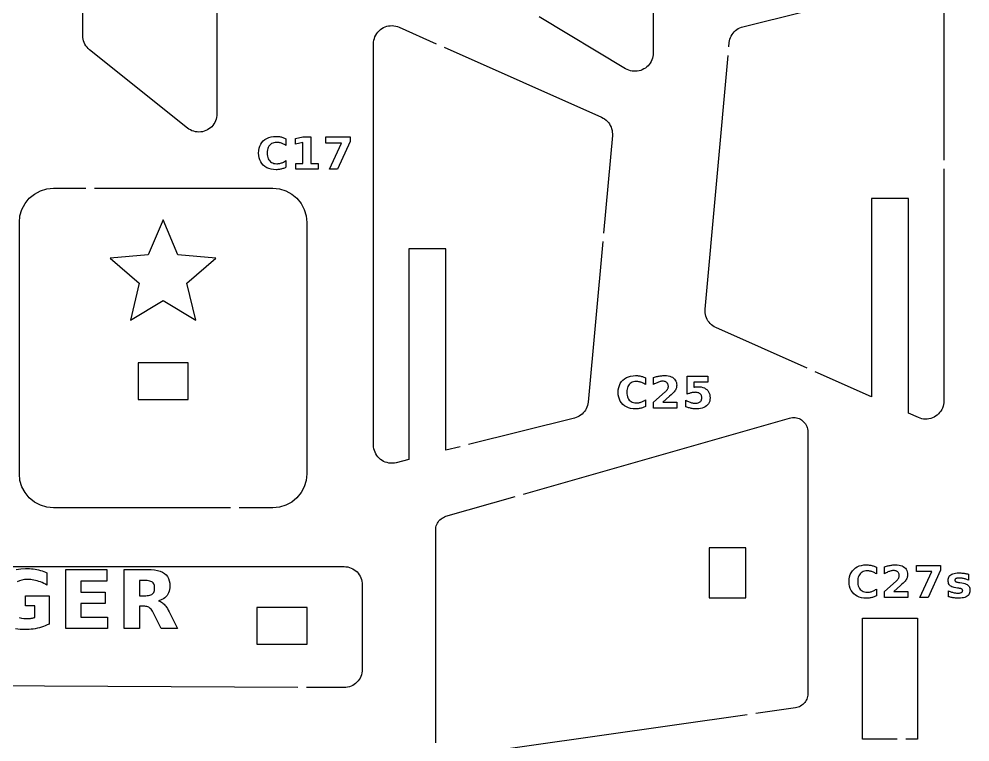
# Model space of a CAD drawing. Header units: millimetres. Extents: x 0 to 300, y 5 to 290.
# Drawn here: x 221.1 to 293, y 195.2 to 249.9 of the extents above; entities that cross this region are included whole.
import ezdxf

# ---------------------------------------------------------------- set-up
doc = ezdxf.new("R2010")
doc.units = ezdxf.units.MM
doc.layers.add('CUT', color=1, linetype='CONTINUOUS')
doc.layers.add('ENGRAVE', color=5, linetype='CONTINUOUS')

msp = doc.modelspace()

# ---------------------------------------------------------------- linework, layer by layer
at = {"layer": 'CUT', "color": 1}
for points in [[(269.075, 268.5226), (269.075, 247.2942), (269.0688, 247.1643), (269.0498, 247.0337), (269.0185, 246.9056), (268.975, 246.7811), (268.9198, 246.6613), (268.8534, 246.5473), (268.7763, 246.4403), (268.6894, 246.3411), (268.5933, 246.2507), (268.489, 246.1699), (268.3775, 246.0994), (268.2597, 246.04), (268.1368, 245.9922), (268.0099, 245.9563), (267.8801, 245.9328), (267.7486, 245.9218), (267.6167, 245.9235), (267.4856, 245.9378), (267.3564, 245.9646), (267.2304, 246.0036), (267.1088, 246.0546), (266.9941, 246.1161), (260.4572, 250.0382)], [(236.075, 258.5959), (236.075, 242.703), (236.0685, 242.5708), (236.049, 242.438), (236.0165, 242.3078), (235.9716, 242.1813), (235.9145, 242.0599), (235.8458, 241.9446), (235.7663, 241.8365), (235.6765, 241.7367), (235.5775, 241.6461), (235.4702, 241.5656), (235.3554, 241.496), (235.2345, 241.4378), (235.1084, 241.3918), (234.9785, 241.3582), (234.8459, 241.3375), (234.7119, 241.3298), (234.5778, 241.3352), (234.4449, 241.3536), (234.3144, 241.3849), (234.1876, 241.4288), (234.0657, 241.4848), (233.9497, 241.5524), (233.8425, 241.63), (226.4396, 247.5523), (226.3385, 247.6417), (226.2456, 247.7422), (226.163, 247.8514), (226.0918, 247.9682), (226.0325, 248.0915), (225.9858, 248.2202), (225.9521, 248.3528), (225.9317, 248.4881), (225.925, 248.6229), (225.925, 251.47)], [(274.8129, 247.7698), (274.8419, 248.089), (274.8596, 248.2166), (274.8898, 248.3437), (274.9319, 248.4673), (274.9855, 248.5864), (275.0502, 248.6998), (275.1254, 248.8066), (275.2103, 248.9058), (275.3043, 248.9965), (275.4065, 249.0779), (275.5159, 249.1492), (275.6316, 249.2098), (275.7525, 249.2591), (275.8759, 249.2963), (289.3683, 252.6694)], [(291.075, 251.3369), (291.075, 239.2015)], [(254.4699, 217.5402), (253.395, 217.2714), (253.395, 232.495), (250.605, 232.495), (250.605, 216.5739), (249.6317, 216.3306), (249.4975, 216.3042), (249.3594, 216.2912), (249.2208, 216.2922), (249.0829, 216.3072), (248.9473, 216.3359), (248.8152, 216.3782), (248.6881, 216.4336), (248.5672, 216.5014), (248.4537, 216.5812), (248.3489, 216.6719), (248.2537, 216.7727), (248.1692, 216.8826), (248.0961, 217.0005), (248.0353, 217.1251), (247.9874, 217.2552), (247.9528, 217.3895), (247.9319, 217.5265), (247.925, 217.6631), (247.925, 248.0015), (247.9317, 248.1361), (247.952, 248.2713), (247.9857, 248.4038), (248.0323, 248.5323), (248.0914, 248.6555), (248.1625, 248.7723), (248.2449, 248.8814), (248.3376, 248.9818), (248.4399, 249.0725), (248.5507, 249.1526), (248.6689, 249.2213), (248.7933, 249.2779), (248.9227, 249.3219), (249.0559, 249.3529), (249.1914, 249.3704), (249.3281, 249.3744), (249.4644, 249.3648), (249.5992, 249.3418), (249.731, 249.3054), (249.8567, 249.2569), (252.6709, 248.0061)], [(253.2649, 247.7421), (265.1811, 242.446), (265.2969, 242.3878), (265.4082, 242.3178), (265.5123, 242.2374), (265.6082, 242.1475), (265.6951, 242.0489), (265.7722, 241.9424), (265.8387, 241.8291), (265.8942, 241.7099), (265.938, 241.5859), (265.9697, 241.4584), (265.9892, 241.3284), (265.9961, 241.1971), (265.9905, 241.0676), (265.3202, 233.6934)], [(280.7415, 223.4772), (273.8189, 226.554), (273.7031, 226.6122), (273.5918, 226.6822), (273.4877, 226.7626), (273.3918, 226.8525), (273.3049, 226.9511), (273.2278, 227.0576), (273.1613, 227.1709), (273.1058, 227.2901), (273.062, 227.4141), (273.0303, 227.5416), (273.0108, 227.6716), (273.0039, 227.8029), (273.0095, 227.9324), (274.754, 247.1224)], [(291.075, 238.5515), (291.075, 220.9985), (291.0683, 220.8639), (291.048, 220.7287), (291.0143, 220.5962), (290.9677, 220.4677), (290.9086, 220.3445), (290.8375, 220.2277), (290.7551, 220.1186), (290.6624, 220.0182), (290.5601, 219.9275), (290.4493, 219.8474), (290.3311, 219.7787), (290.2067, 219.7221), (290.0773, 219.6781), (289.9441, 219.6471), (289.8086, 219.6296), (289.6719, 219.6256), (289.5356, 219.6352), (289.4008, 219.6582), (289.269, 219.6946), (289.1433, 219.7431), (288.395, 220.0757), (288.395, 236.295), (285.605, 236.295), (285.605, 221.3157), (281.3355, 223.2133)], [(237.109, 212.925), (223.6963, 212.925), (223.1976, 212.9741), (222.7145, 213.1207), (222.2692, 213.3587), (221.8789, 213.6789), (221.5587, 214.0692), (221.3207, 214.5145), (221.1741, 214.9976), (221.125, 215.4963), (221.125, 234.5037), (221.1741, 235.0024), (221.3207, 235.4855), (221.5587, 235.9308), (221.8789, 236.3211), (222.2692, 236.6413), (222.7145, 236.8793), (223.1976, 237.0259), (223.6963, 237.075), (226.1633, 237.075)], [(226.8133, 237.075), (240.3037, 237.075), (240.8024, 237.0259), (241.2855, 236.8793), (241.7308, 236.6413), (242.1211, 236.3211), (242.4413, 235.9308), (242.6793, 235.4855), (242.8259, 235.0024), (242.875, 234.5037), (242.875, 215.4963), (242.8259, 214.9976), (242.6793, 214.5145), (242.4413, 214.0692), (242.1211, 213.6789), (241.7308, 213.3587), (241.2855, 213.1207), (240.8024, 212.9741), (240.3037, 212.925), (237.759, 212.925)], [(265.2613, 233.0461), (264.1581, 220.911), (264.1404, 220.7834), (264.1102, 220.6563), (264.0681, 220.5327), (264.0145, 220.4136), (263.9498, 220.3002), (263.8746, 220.1934), (263.7897, 220.0942), (263.6957, 220.0035), (263.5935, 219.9221), (263.4841, 219.8508), (263.3684, 219.7902), (263.2475, 219.7409), (263.1241, 219.7037), (255.1005, 217.6978)], [(259.2754, 213.9567), (279.4064, 219.7084), (279.5065, 219.7318), (279.6102, 219.7456), (279.7147, 219.7493), (279.8191, 219.7427), (279.9223, 219.7261), (280.0235, 219.6995), (280.1216, 219.6633), (280.2157, 219.6176), (280.3049, 219.563), (280.3884, 219.5001), (280.4654, 219.4293), (280.5351, 219.3513), (280.597, 219.267), (280.6503, 219.177), (280.6947, 219.0823), (280.7296, 218.9837), (280.7548, 218.8822), (280.77, 218.7787), (280.775, 218.6761), (280.775, 198.8655), (280.7702, 198.765), (280.7556, 198.6637), (280.7315, 198.5642), (280.698, 198.4675), (280.6554, 198.3744), (280.6042, 198.2857), (280.5448, 198.2024), (280.4777, 198.125), (280.4036, 198.0544), (280.3231, 197.9912), (280.2369, 197.9359), (280.1459, 197.889), (280.0508, 197.8511), (279.9526, 197.8223), (279.8538, 197.8034), (276.8408, 197.3729)], [(252.625, 195.1511), (252.625, 211.2476), (252.6302, 211.3524), (252.6461, 211.4581), (252.6724, 211.5616), (252.7088, 211.6621), (252.755, 211.7584), (252.8106, 211.8497), (252.8749, 211.935), (252.9474, 212.0135), (253.0273, 212.0844), (253.1139, 212.147), (253.2063, 212.2007), (253.3035, 212.245), (253.4029, 212.2788), (258.6504, 213.7781)], [(216.709, 208.475), (245.7018, 208.475), (245.8348, 208.4685), (245.9683, 208.4487), (246.0992, 208.4159), (246.2262, 208.3704), (246.3482, 208.3127), (246.464, 208.2433), (246.5723, 208.163), (246.6723, 208.0723), (246.763, 207.9723), (246.8433, 207.864), (246.9127, 207.7482), (246.9704, 207.6262), (247.0159, 207.4992), (247.0487, 207.3683), (247.0685, 207.2348), (247.075, 207.1018), (247.075, 200.7048), (247.0684, 200.5715), (247.0485, 200.4376), (247.0155, 200.3063), (246.9697, 200.1788), (246.9117, 200.0565), (246.8419, 199.9405), (246.761, 199.832), (246.6698, 199.7319), (246.5693, 199.6412), (246.4603, 199.5609), (246.3439, 199.4917), (246.2213, 199.4343), (246.0937, 199.3892), (245.9622, 199.3568), (245.8282, 199.3376), (245.6948, 199.3317), (242.8526, 199.3463)], [(287.55, 195.425), (284.925, 195.425), (284.925, 204.575), (289.075, 204.575), (289.075, 195.425), (288.2, 195.425)], [(242.2026, 199.3496), (170.2911, 199.7184)], [(276.1974, 197.281), (253.8502, 194.0885)]]:
    msp.add_lwpolyline(points, dxfattribs=at)
for points in [[(233.895, 221.105), (233.895, 223.895), (230.105, 223.895), (230.105, 221.105), (233.895, 221.105)], [(276.095, 209.895), (273.305, 209.895), (273.305, 206.105), (276.095, 206.105), (276.095, 209.895)], [(239.105, 202.605), (242.895, 202.605), (242.895, 205.395), (239.105, 205.395), (239.105, 202.605)]]:
    msp.add_lwpolyline(points, close=True, dxfattribs=at)
at = {"layer": 'ENGRAVE', "color": 5}
for points in [[(241.2364, 238.635), (241.1776, 238.6088), (241.1181, 238.5851), (241.0577, 238.5638), (240.9966, 238.5449), (240.9346, 238.5285), (240.8717, 238.5146), (240.808, 238.5032), (240.7433, 238.4943), (240.6778, 238.488), (240.6113, 238.4842), (240.544, 238.4829), (240.3486, 238.4924), (240.1673, 238.5207), (239.9999, 238.5678), (239.8466, 238.6338), (239.7073, 238.7186), (239.582, 238.8223), (239.4736, 238.9421), (239.3849, 239.0754), (239.3159, 239.2221), (239.2666, 239.3822), (239.2371, 239.5557), (239.2272, 239.7427), (239.2371, 239.9302), (239.2666, 240.1041), (239.3159, 240.2646), (239.3849, 240.4115), (239.4736, 240.5449), (239.582, 240.6648), (239.7073, 240.7684), (239.8466, 240.8533), (239.9999, 240.9193), (240.1673, 240.9664), (240.3486, 240.9947), (240.544, 241.0041), (240.6113, 241.0028), (240.6778, 240.999), (240.7433, 240.9927), (240.808, 240.9839), (240.8717, 240.9725), (240.9346, 240.9585), (240.9966, 240.9421), (241.0577, 240.9233), (241.1181, 240.902), (241.1776, 240.8782), (241.2364, 240.8521), (241.2943, 240.8234), (241.2943, 240.3205), (241.2364, 240.3584), (241.1787, 240.3927), (241.1213, 240.4235), (241.0642, 240.4507), (241.0074, 240.4745), (240.9509, 240.4947), (240.8939, 240.5116), (240.836, 240.5254), (240.7771, 240.5362), (240.7172, 240.5439), (240.6563, 240.5485), (240.5944, 240.55), (240.4866, 240.544), (240.3868, 240.5261), (240.2949, 240.4963), (240.211, 240.4545), (240.1351, 240.4008), (240.0671, 240.3352), (240.0084, 240.259), (239.9604, 240.1738), (239.923, 240.0796), (239.8963, 239.9764), (239.8803, 239.8641), (239.875, 239.7427), (239.8803, 239.6219), (239.8963, 239.51), (239.923, 239.407), (239.9604, 239.313), (240.0084, 239.228), (240.0671, 239.1519), (240.1351, 239.0862), (240.211, 239.0325), (240.2949, 238.9908), (240.3868, 238.9609), (240.4866, 238.943), (240.5944, 238.9371), (240.6563, 238.9386), (240.7172, 238.9432), (240.7771, 238.9509), (240.836, 238.9616), (240.8939, 238.9755), (240.9509, 238.9924), (241.0074, 239.0126), (241.0642, 239.0363), (241.1213, 239.0636), (241.1787, 239.0944), (241.2364, 239.1287), (241.2943, 239.1665), (241.2943, 238.6636), (241.2364, 238.635)], [(242.5848, 240.5337), (242.0168, 240.4165), (242.0168, 240.843), (242.5816, 240.9602), (243.1773, 240.9602), (243.1773, 238.9631), (243.7307, 238.9631), (243.7307, 238.5301), (242.0315, 238.5301), (242.0315, 238.9631), (242.5848, 238.9631), (242.5848, 240.5337)], [(246.1475, 240.607), (245.2003, 238.5301), (244.5899, 238.5301), (245.4867, 240.4996), (244.3165, 240.4996), (244.3165, 240.9602), (246.1475, 240.9602), (246.1475, 240.607)], [(232, 234.7), (230.8832, 232.0371), (228.0056, 231.7979), (230.193, 229.9129), (229.5313, 227.1021), (232, 228.6), (234.4687, 227.1021), (233.807, 229.9129), (235.9944, 231.7979), (233.1168, 232.0371), (232, 234.7)], [(268.3836, 220.5256), (268.3241, 220.5018), (268.2637, 220.4805), (268.2026, 220.4617), (268.1406, 220.4453), (268.0777, 220.4313), (268.014, 220.42), (267.9493, 220.4111), (267.8838, 220.4048), (267.8173, 220.401), (267.75, 220.3997), (267.5546, 220.4091), (267.3733, 220.4374), (267.2059, 220.4845), (267.0526, 220.5505), (266.9133, 220.6354), (266.788, 220.7391), (266.6796, 220.8589), (266.5909, 220.9921), (266.5219, 221.1388), (266.4726, 221.2989), (266.4431, 221.4725), (266.4332, 221.6595), (266.4431, 221.8469), (266.4726, 222.0209), (266.5219, 222.1813), (266.5909, 222.3282), (266.6796, 222.4616), (266.788, 222.5815), (266.9133, 222.6852), (267.0526, 222.77), (267.2059, 222.836), (267.3733, 222.8832), (267.5546, 222.9114), (267.75, 222.9209), (267.8173, 222.9196), (267.8838, 222.9158), (267.9493, 222.9095), (268.014, 222.9006), (268.0777, 222.8892), (268.1406, 222.8753), (268.2026, 222.8589), (268.2637, 222.84), (268.3241, 222.8187), (268.3836, 222.795), (268.4424, 222.7688), (268.5003, 222.7402), (268.5003, 222.2373), (268.4424, 222.2751), (268.3847, 222.3094), (268.3273, 222.3402), (268.2702, 222.3675), (268.2134, 222.3912), (268.1569, 222.4114), (268.0999, 222.4283), (268.042, 222.4422), (267.9831, 222.4529), (267.9232, 222.4606), (267.8623, 222.4652), (267.8004, 222.4668), (267.6926, 222.4608), (267.5928, 222.4429), (267.5009, 222.413), (267.417, 222.3713), (267.3411, 222.3176), (267.2731, 222.2519), (267.2144, 222.1758), (267.1664, 222.0906), (267.129, 221.9964), (267.1023, 221.8931), (267.0863, 221.7808), (267.081, 221.6595), (267.0863, 221.5386), (267.1023, 221.4267), (267.129, 221.3238), (267.1664, 221.2298), (267.2144, 221.1447), (267.2731, 221.0686), (267.3411, 221.003), (267.417, 220.9493), (267.5009, 220.9075), (267.5928, 220.8777), (267.6926, 220.8598), (267.8004, 220.8538), (267.8623, 220.8553), (267.9232, 220.8599), (267.9831, 220.8676), (268.042, 220.8784), (268.0999, 220.8922), (268.1569, 220.9091), (268.2134, 220.9293), (268.2702, 220.9531), (268.3273, 220.9803), (268.3847, 221.0111), (268.4424, 221.0454), (268.5003, 221.0833), (268.5003, 220.5804), (268.4424, 220.5517), (268.3836, 220.5256)], [(270.8765, 220.4469), (269.1105, 220.4469), (269.1105, 220.9075), (269.9975, 221.6904), (270.0354, 221.7261), (270.0699, 221.7615), (270.1009, 221.7966), (270.1285, 221.8314), (270.1526, 221.866), (270.1733, 221.9003), (270.1907, 221.9348), (270.205, 221.9696), (270.2161, 222.0049), (270.224, 222.0407), (270.2287, 222.0769), (270.2303, 222.1136), (270.2271, 222.1687), (270.2175, 222.2201), (270.2016, 222.2678), (270.1793, 222.3118), (270.1506, 222.3521), (270.1155, 222.3886), (270.0752, 222.4205), (270.0306, 222.4465), (269.9819, 222.4668), (269.9289, 222.4812), (269.8717, 222.4899), (269.8104, 222.4928), (269.7608, 222.4911), (269.7096, 222.4858), (269.657, 222.4771), (269.6028, 222.4649), (269.547, 222.4493), (269.4897, 222.4301), (269.431, 222.4076), (269.3709, 222.3816), (269.3095, 222.3522), (269.2467, 222.3195), (269.1825, 222.2833), (269.117, 222.2438), (269.117, 222.7776), (269.1874, 222.8), (269.2575, 222.8206), (269.3274, 222.8393), (269.397, 222.8561), (269.4663, 222.8711), (269.5353, 222.8842), (269.604, 222.8954), (269.6722, 222.9046), (269.74, 222.9117), (269.8073, 222.9168), (269.8742, 222.9198), (269.9406, 222.9209), (270.0806, 222.9155), (270.2098, 222.8995), (270.3282, 222.8728), (270.4357, 222.8355), (270.5325, 222.7875), (270.6185, 222.7288), (270.6923, 222.6606), (270.7528, 222.5839), (270.7998, 222.4989), (270.8333, 222.4054), (270.8535, 222.3036), (270.8602, 222.1933), (270.8573, 222.1279), (270.8488, 222.0639), (270.8345, 222.0015), (270.8146, 221.9405), (270.789, 221.881), (270.7576, 221.823), (270.7172, 221.7626), (270.6641, 221.6956), (270.5985, 221.6222), (270.5204, 221.5424), (270.4296, 221.456), (270.3263, 221.3632), (269.8071, 220.9075), (270.8765, 220.9075), (270.8765, 220.4469)], [(273.2103, 222.8769), (273.2103, 222.4163), (272.1524, 222.4163), (272.1524, 222.0403), (272.1763, 222.0466), (272.2002, 222.0523), (272.2242, 222.0576), (272.2482, 222.0624), (272.2723, 222.0667), (272.2964, 222.0704), (272.3207, 222.0737), (272.3453, 222.0763), (272.3703, 222.0784), (272.3955, 222.0798), (272.4211, 222.0807), (272.447, 222.081), (272.5896, 222.0748), (272.7213, 222.0563), (272.8421, 222.0255), (272.9519, 221.9823), (273.0508, 221.9267), (273.1387, 221.8588), (273.2143, 221.7799), (273.2761, 221.6913), (273.3242, 221.5929), (273.3586, 221.4849), (273.3792, 221.3671), (273.3861, 221.2395), (273.3786, 221.113), (273.3562, 220.9959), (273.3187, 220.8884), (273.2664, 220.7903), (273.199, 220.7018), (273.1167, 220.6227), (273.0211, 220.5545), (272.9139, 220.4988), (272.7951, 220.4554), (272.6646, 220.4245), (272.5225, 220.4059), (272.3688, 220.3997), (272.3, 220.4008), (272.2315, 220.4041), (272.1631, 220.4097), (272.095, 220.4174), (272.0272, 220.4274), (271.9595, 220.4396), (271.892, 220.454), (271.8247, 220.4708), (271.7575, 220.4898), (271.6904, 220.5112), (271.6235, 220.5349), (271.5567, 220.5608), (271.5567, 221.054), (271.6223, 221.0176), (271.6868, 220.9844), (271.7501, 220.9543), (271.8124, 220.9274), (271.8735, 220.9037), (271.9335, 220.8831), (271.9923, 220.8657), (272.05, 220.8514), (272.1066, 220.8404), (272.162, 220.8325), (272.2164, 220.8277), (272.2696, 220.8261), (272.3428, 220.8292), (272.4107, 220.8385), (272.4732, 220.854), (272.5303, 220.8757), (272.5821, 220.9036), (272.6284, 220.9376), (272.6685, 220.977), (272.7012, 221.0207), (272.7267, 221.0688), (272.7449, 221.1214), (272.7558, 221.1783), (272.7595, 221.2395), (272.7558, 221.3013), (272.7449, 221.3585), (272.7267, 221.4113), (272.7012, 221.4594), (272.6685, 221.5031), (272.6284, 221.5423), (272.5821, 221.5761), (272.5303, 221.6038), (272.4732, 221.6253), (272.4107, 221.6407), (272.3428, 221.6499), (272.2696, 221.653), (272.224, 221.652), (272.1775, 221.6491), (272.13, 221.6442), (272.0815, 221.6374), (272.032, 221.6287), (271.9815, 221.618), (271.9298, 221.6052), (271.8769, 221.5904), (271.8228, 221.5734), (271.7673, 221.5543), (271.7106, 221.5331), (271.6527, 221.5097), (271.6527, 222.8769), (273.2103, 222.8769)], [(225.7858, 206.5572), (227.6209, 206.5572), (227.6209, 205.6888), (225.7858, 205.6888), (225.7858, 204.6683), (227.803, 204.6683), (227.803, 203.8), (224.637, 203.8), (224.637, 208.255), (227.7373, 208.255), (227.7373, 207.3867), (225.7858, 207.3867), (225.7858, 206.5572)], [(231.0909, 208.2468), (231.3452, 208.2222), (231.5733, 208.1812), (231.7753, 208.1237), (231.9513, 208.0499), (232.1011, 207.9596), (232.2265, 207.8516), (232.329, 207.7245), (232.4088, 207.5784), (232.4658, 207.4132), (232.5, 207.229), (232.5114, 207.0256), (232.5055, 206.8828), (232.4877, 206.7488), (232.458, 206.6236), (232.4166, 206.5071), (232.3632, 206.3994), (232.298, 206.3005), (232.2209, 206.2102), (232.1318, 206.1281), (232.0306, 206.0544), (231.9174, 205.9889), (231.7922, 205.9317), (231.655, 205.8828), (231.7322, 205.8611), (231.8067, 205.8319), (231.8784, 205.7951), (231.9474, 205.7508), (232.0137, 205.699), (232.0772, 205.6396), (232.1395, 205.571), (232.202, 205.4916), (232.2648, 205.4013), (232.3279, 205.3001), (232.3912, 205.1881), (232.4547, 205.0652), (233.0783, 203.8), (231.8549, 203.8), (231.3118, 204.907), (231.257, 205.0126), (231.2019, 205.1063), (231.1466, 205.1883), (231.091, 205.2585), (231.0352, 205.3169), (230.9791, 205.3636), (230.9198, 205.401), (230.8543, 205.4316), (230.7826, 205.4553), (230.7046, 205.4723), (230.6204, 205.4825), (230.53, 205.4859), (230.2048, 205.4859), (230.2048, 203.8), (229.056, 203.8), (229.056, 208.255), (230.8105, 208.255), (231.0909, 208.2468)], [(285.8552, 206.2155), (285.7957, 206.1917), (285.7353, 206.1705), (285.6742, 206.1516), (285.6122, 206.1352), (285.5493, 206.1213), (285.4856, 206.1099), (285.4209, 206.101), (285.3554, 206.0947), (285.2889, 206.0909), (285.2216, 206.0896), (285.0262, 206.099), (284.8449, 206.1273), (284.6775, 206.1745), (284.5242, 206.2404), (284.3849, 206.3253), (284.2596, 206.429), (284.1512, 206.5488), (284.0625, 206.6821), (283.9935, 206.8288), (283.9443, 206.9889), (283.9147, 207.1624), (283.9048, 207.3494), (283.9147, 207.5369), (283.9443, 207.7108), (283.9935, 207.8712), (284.0625, 208.0181), (284.1512, 208.1515), (284.2596, 208.2714), (284.3849, 208.3751), (284.5242, 208.46), (284.6775, 208.5259), (284.8449, 208.5731), (285.0262, 208.6013), (285.2216, 208.6108), (285.2889, 208.6095), (285.3554, 208.6057), (285.4209, 208.5994), (285.4856, 208.5905), (285.5493, 208.5791), (285.6122, 208.5652), (285.6742, 208.5488), (285.7353, 208.5299), (285.7957, 208.5086), (285.8552, 208.4849), (285.914, 208.4587), (285.9719, 208.4301), (285.9719, 207.9272), (285.914, 207.965), (285.8563, 207.9993), (285.799, 208.0301), (285.7419, 208.0574), (285.685, 208.0811), (285.6285, 208.1013), (285.5715, 208.1182), (285.5136, 208.1321), (285.4547, 208.1428), (285.3948, 208.1505), (285.3339, 208.1551), (285.272, 208.1567), (285.1642, 208.1507), (285.0644, 208.1328), (284.9725, 208.103), (284.8886, 208.0612), (284.8127, 208.0075), (284.7447, 207.9418), (284.686, 207.8657), (284.638, 207.7805), (284.6006, 207.6863), (284.574, 207.583), (284.558, 207.4707), (284.5526, 207.3494), (284.558, 207.2285), (284.574, 207.1166), (284.6006, 207.0137), (284.638, 206.9197), (284.686, 206.8347), (284.7447, 206.7586), (284.8127, 206.6929), (284.8886, 206.6392), (284.9725, 206.5974), (285.0644, 206.5676), (285.1642, 206.5497), (285.272, 206.5437), (285.3339, 206.5453), (285.3948, 206.5499), (285.4547, 206.5576), (285.5136, 206.5683), (285.5715, 206.5821), (285.6285, 206.5991), (285.685, 206.6193), (285.7419, 206.643), (285.799, 206.6703), (285.8563, 206.7011), (285.914, 206.7354), (285.9719, 206.7732), (285.9719, 206.2703), (285.914, 206.2417), (285.8552, 206.2155)], [(288.3481, 206.1368), (286.5821, 206.1368), (286.5821, 206.5974), (287.4692, 207.3803), (287.507, 207.416), (287.5415, 207.4514), (287.5725, 207.4865), (287.6001, 207.5214), (287.6242, 207.556), (287.6449, 207.5903), (287.6623, 207.6247), (287.6766, 207.6595), (287.6877, 207.6948), (287.6956, 207.7306), (287.7003, 207.7668), (287.7019, 207.8035), (287.6987, 207.8586), (287.6892, 207.91), (287.6732, 207.9577), (287.6509, 208.0017), (287.6222, 208.042), (287.5872, 208.0785), (287.5468, 208.1104), (287.5022, 208.1364), (287.4535, 208.1567), (287.4005, 208.1711), (287.3434, 208.1798), (287.282, 208.1827), (287.2324, 208.181), (287.1812, 208.1758), (287.1286, 208.1671), (287.0744, 208.1549), (287.0186, 208.1392), (286.9613, 208.1201), (286.9026, 208.0975), (286.8425, 208.0715), (286.7811, 208.0421), (286.7183, 208.0094), (286.6541, 207.9732), (286.5886, 207.9337), (286.5886, 208.4675), (286.659, 208.4899), (286.7291, 208.5105), (286.799, 208.5292), (286.8686, 208.546), (286.9379, 208.561), (287.0069, 208.5742), (287.0756, 208.5853), (287.1438, 208.5945), (287.2116, 208.6016), (287.2789, 208.6067), (287.3458, 208.6098), (287.4122, 208.6108), (287.5522, 208.6054), (287.6814, 208.5894), (287.7998, 208.5628), (287.9073, 208.5254), (288.0041, 208.4774), (288.0901, 208.4187), (288.1639, 208.3505), (288.2244, 208.2739), (288.2714, 208.1888), (288.3049, 208.0954), (288.3251, 207.9935), (288.3318, 207.8832), (288.3289, 207.8178), (288.3204, 207.7538), (288.3061, 207.6914), (288.2862, 207.6304), (288.2606, 207.5709), (288.2292, 207.513), (288.1888, 207.4525), (288.1357, 207.3856), (288.0701, 207.3122), (287.992, 207.2323), (287.9012, 207.146), (287.7979, 207.0532), (287.2787, 206.5974), (288.3481, 206.5974), (288.3481, 206.1368)], [(290.8251, 208.2136), (289.8779, 206.1368), (289.2675, 206.1368), (290.1643, 208.1062), (288.9941, 208.1062), (288.9941, 208.5668), (290.8251, 208.5668), (290.8251, 208.2136)], [(292.8658, 207.485), (292.8045, 207.5078), (292.744, 207.5284), (292.6841, 207.5469), (292.625, 207.5631), (292.5665, 207.5772), (292.509, 207.5892), (292.4526, 207.5989), (292.3973, 207.6065), (292.343, 207.612), (292.2899, 207.6152), (292.2378, 207.6163), (292.1848, 207.6152), (292.1366, 207.6117), (292.0931, 207.6059), (292.0544, 207.5979), (292.0204, 207.5875), (291.9912, 207.5748), (291.9666, 207.5597), (291.9464, 207.5422), (291.9308, 207.5221), (291.9196, 207.4996), (291.9129, 207.4746), (291.9106, 207.447), (291.9123, 207.4246), (291.9174, 207.404), (291.9259, 207.3852), (291.9378, 207.3682), (291.953, 207.353), (291.9717, 207.3396), (291.9947, 207.3277), (292.0231, 207.3168), (292.0569, 207.3071), (292.0961, 207.2984), (292.1406, 207.2908), (292.1906, 207.2843), (292.2931, 207.2696), (292.4342, 207.2486), (292.559, 207.2235), (292.6675, 207.1944), (292.7597, 207.1611), (292.8356, 207.1238), (292.8953, 207.0825), (292.9426, 207.0349), (292.9812, 206.9792), (293.0113, 206.9152), (293.0328, 206.843), (293.0457, 206.7626), (293.0499, 206.6739), (293.044, 206.5808), (293.0261, 206.4958), (292.9962, 206.4188), (292.9545, 206.3499), (292.9007, 206.289), (292.8351, 206.2361), (292.7576, 206.1913), (292.6684, 206.1547), (292.5674, 206.1262), (292.4546, 206.1059), (292.3301, 206.0937), (292.1938, 206.0896), (292.1333, 206.0904), (292.072, 206.0928), (292.0101, 206.0967), (291.9475, 206.1023), (291.8842, 206.1094), (291.8203, 206.1181), (291.7557, 206.1284), (291.6905, 206.1403), (291.6248, 206.1537), (291.5584, 206.1687), (291.4915, 206.1854), (291.424, 206.2035), (291.424, 206.6463), (291.4823, 206.6192), (291.5411, 206.5945), (291.6004, 206.5722), (291.6602, 206.5522), (291.7204, 206.5346), (291.7812, 206.5193), (291.8424, 206.5064), (291.9039, 206.4958), (291.9658, 206.4876), (292.0279, 206.4817), (292.0904, 206.4782), (292.1531, 206.477), (292.2078, 206.4783), (292.2577, 206.4822), (292.3029, 206.4888), (292.3434, 206.498), (292.3792, 206.5098), (292.4103, 206.5242), (292.4367, 206.5412), (292.4582, 206.5607), (292.475, 206.5828), (292.487, 206.6074), (292.4942, 206.6345), (292.4966, 206.6642), (292.4949, 206.6891), (292.49, 206.7118), (292.4817, 206.7323), (292.4702, 206.7506), (292.4553, 206.7667), (292.4372, 206.7805), (292.4141, 206.7928), (292.3844, 206.8041), (292.3482, 206.8145), (292.3055, 206.8239), (292.2562, 206.8324), (292.2003, 206.8399), (292.0978, 206.853), (291.9746, 206.8715), (291.8643, 206.8947), (291.767, 206.9225), (291.6826, 206.955), (291.6111, 206.992), (291.5526, 207.0336), (291.5048, 207.0814), (291.4657, 207.1367), (291.4354, 207.1996), (291.4137, 207.2702), (291.4006, 207.3483), (291.3963, 207.434), (291.4018, 207.5264), (291.4184, 207.6105), (291.4459, 207.6863), (291.4846, 207.7538), (291.5342, 207.8129), (291.5949, 207.8637), (291.6669, 207.9065), (291.7508, 207.9415), (291.8463, 207.9687), (291.9537, 207.9881), (292.0728, 207.9998), (292.2036, 208.0037), (292.2578, 208.003), (292.3128, 208.001), (292.3688, 207.9976), (292.4257, 207.9928), (292.4834, 207.9867), (292.5421, 207.9793), (292.6021, 207.9704), (292.6638, 207.9599), (292.7273, 207.9479), (292.7924, 207.9344), (292.8593, 207.9194), (292.9279, 207.9028), (292.9279, 207.4601), (292.8658, 207.485)], [(231.148, 206.3729), (231.2059, 206.4139), (231.2538, 206.4635), (231.2929, 206.5227), (231.3234, 206.5915), (231.3452, 206.6699), (231.3582, 206.7579), (231.3626, 206.8556), (231.3582, 206.9522), (231.3452, 207.0392), (231.3234, 207.1167), (231.2929, 207.1845), (231.2538, 207.2426), (231.2059, 207.2912), (231.148, 207.3313), (231.0788, 207.3642), (230.9982, 207.3897), (230.9062, 207.4079), (230.8029, 207.4189), (230.6882, 207.4225), (230.2048, 207.4225), (230.2048, 206.2797), (230.6882, 206.2797), (230.8029, 206.2834), (230.9062, 206.2946), (230.9982, 206.3132), (231.0788, 206.3393), (231.148, 206.3729)]]:
    msp.add_lwpolyline(points, close=True, dxfattribs=at)
for points in [[(220.8831, 208.267), (221.2263, 208.3184), (221.5966, 208.3356), (221.7438, 208.3333), (221.8889, 208.3263), (222.0319, 208.3147), (222.1728, 208.2985), (222.3117, 208.2776), (222.4485, 208.252), (222.583, 208.222), (222.7149, 208.1874), (222.8443, 208.1483), (222.971, 208.1048), (223.0952, 208.0568), (223.2169, 208.0044), (223.2169, 207.0823), (223.0927, 207.15), (222.9687, 207.2116), (222.845, 207.2673), (222.7215, 207.3171), (222.5983, 207.3608), (222.4754, 207.3986), (222.3525, 207.4305), (222.2295, 207.4567), (222.1065, 207.477), (221.9834, 207.4915), (221.8601, 207.5002), (221.7368, 207.5031), (221.5168, 207.4924), (221.3143, 207.4605), (221.1292, 207.4072), (220.9617, 207.3327)], [(221.099, 204.6422), (221.277, 204.5888), (221.4717, 204.5567), (221.6831, 204.546), (221.7421, 204.5466), (221.7997, 204.5485), (221.8558, 204.5516), (221.9106, 204.5559), (221.9639, 204.5615), (222.0158, 204.5684), (222.0662, 204.5765), (222.1148, 204.5861), (222.1617, 204.5971), (222.2068, 204.6095), (222.2502, 204.6233), (222.2919, 204.6385), (222.2919, 205.5038), (221.5906, 205.5038), (221.5906, 206.2737), (223.381, 206.2737), (223.381, 204.1312), (223.2369, 204.0645), (223.0909, 204.0036), (222.9431, 203.9485), (222.7935, 203.8991), (222.7935, 203.8991), (222.6421, 203.8556), (222.4888, 203.8179), (222.3338, 203.786), (222.1771, 203.7599), (222.0188, 203.7396), (221.8589, 203.7251), (221.6972, 203.7164), (221.5339, 203.7135), (221.1758, 203.7307), (220.8433, 203.7826)]]:
    msp.add_lwpolyline(points, dxfattribs=at)

doc.saveas('drawing.dxf')
